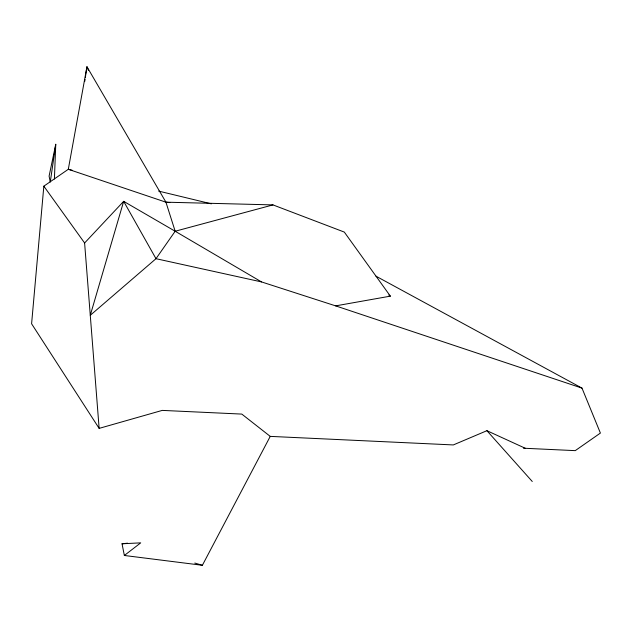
<?xml version="1.0" encoding="UTF-8"?>
<svg xmlns="http://www.w3.org/2000/svg" width="632" height="632" viewBox="0 0 632 632"><rect width="100%" height="100%" fill="white"/><g stroke="black" fill="none" stroke-linecap="round" stroke-linejoin="round"><path stroke-width="0.95" d="M54.399 179.006L55.758 144.294L49.091 176.131L50.26 182.055L55.758 144.294M523.414 448.214L575.246 450.64L600.4 433.07L581.993 388.119L335.639 305.872L261.522 281.919L175.167 231.241L165.932 202.185L86.947 66.708L68.303 169.289L43.837 186.179L31.6 323.766L99.137 428.377L162.258 410.397L241.795 414.086L270.243 436.38L453.31 444.936L486.917 430.692L525.366 448.309M84.767 81.354L85.059 79.395M85.352 77.444L86.947 66.708L88.417 70.357M127.569 543.188L122.031 543.781L124.354 555.481L202.374 565.292L270.243 436.38M175.167 231.241L155.993 258.693L90.273 315.305L123.667 201.339L175.167 231.241L272.977 204.902L344.314 232.086L390.363 296.147L335.639 305.872M99.137 428.377L84.609 242.988L123.667 201.339L155.993 258.693L261.522 281.919M124.354 555.481L140.723 542.856L122.031 543.781M72.103 170.206L68.303 169.289L165.932 202.185L272.977 204.902M165.932 202.185L169.842 202.588M158.687 191.117L211.357 203.836M194.798 563.057L202.374 565.292M375.969 276.176L581.993 388.119M388.735 295.033L390.363 296.147M486.917 430.692L532.263 481.489M43.837 186.179L84.609 242.988"/></g></svg>
